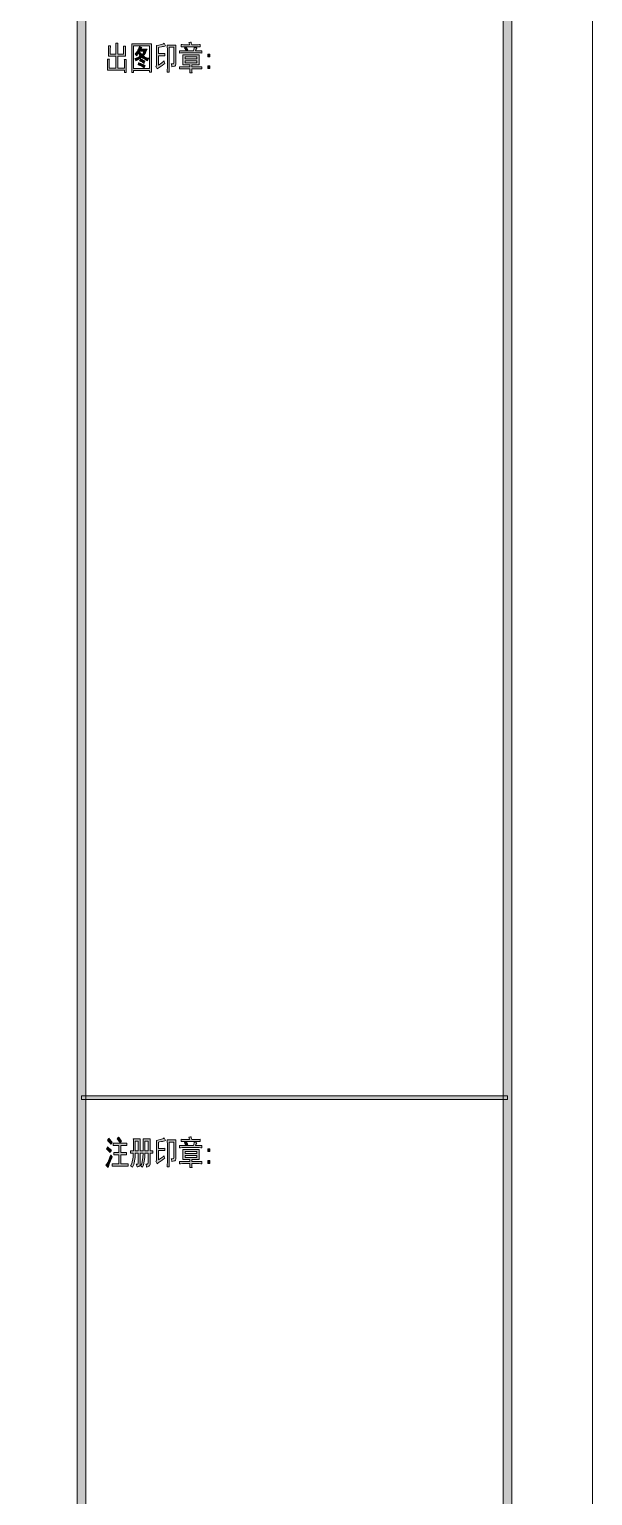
# Model space of a CAD drawing. Header units: millimetres. Extents: x 0 to 829, y 0 to 586.
# Drawn here: x 763.9 to 829.2, y 246.1 to 416 of the extents above; entities that cross this region are included whole.
import ezdxf

# ---------------------------------------------------------------- set-up
doc = ezdxf.new("R2010")
doc.units = ezdxf.units.MM

msp = doc.modelspace()

# ---------------------------------------------------------------- hatches: boundary and pattern name
h = msp.add_hatch(color=0)
h.dxf.hatch_style = 2
h.paths.add_polyline_path([(819.788528, 9.36625), (818.80075, 10.3505), (818.80075, 575.281778), (819.788528, 576.266028)])
h = msp.add_hatch(color=0)
h.dxf.hatch_style = 2
h.paths.add_polyline_path([(770.449028, 9.860139), (769.464778, 9.860139), (769.464778, 575.772139), (770.449028, 575.772139)])
h = msp.add_hatch(color=0)
h.dxf.hatch_style = 2
h.paths.add_polyline_path([(782.651611, 414.499778), (782.679833, 414.418639), (782.718639, 414.270472), (782.729222, 414.203444), (783.385389, 414.203444), (783.463, 414.203444), (783.62175, 414.2105), (783.706417, 414.217556), (783.706417, 413.952972), (783.62175, 413.960028), (783.466528, 413.967083), (783.395972, 413.967083), (781.8755, 413.967083), (781.773194, 413.967083), (781.586222, 413.960028), (781.4945, 413.952972), (781.4945, 414.217556), (781.607389, 414.2105), (781.790833, 414.203444), (781.861389, 414.203444), (782.461111, 414.203444), (782.461111, 414.238722), (782.432889, 414.365722), (782.408194, 414.453917), (782.457583, 414.468028), (782.577528, 414.492722)])
h = msp.add_hatch(color=0)
h.dxf.hatch_style = 2
h.paths.add_polyline_path([(773.313583, 414.055278), (773.306528, 413.960028), (773.303, 413.780111), (773.303, 413.698972), (773.303, 413.106306), (773.955639, 413.106306), (773.955639, 413.981194), (773.955639, 414.0835), (773.952111, 414.291639), (773.945056, 414.393944), (774.177889, 414.393944), (774.174361, 414.30575), (774.167306, 414.097611), (774.167306, 413.981194), (774.167306, 413.106306), (774.834056, 413.106306), (774.834056, 413.656639), (774.834056, 413.773056), (774.827, 413.967083), (774.823472, 414.041167), (775.056306, 414.041167), (775.04925, 413.967083), (775.045722, 413.766), (775.045722, 413.639), (775.045722, 413.240361), (775.045722, 413.123944), (775.04925, 412.929917), (775.056306, 412.855833), (774.167306, 412.855833), (774.167306, 411.494111), (774.932833, 411.494111), (774.932833, 412.115), (774.932833, 412.227889), (774.929306, 412.418389), (774.92225, 412.499528), (775.155083, 412.499528), (775.151556, 412.418389), (775.1445, 412.234944), (775.1445, 412.129111), (775.1445, 411.462361), (775.1445, 411.317722), (775.151556, 411.070778), (775.155083, 410.975528), (774.932833, 410.975528), (774.932833, 411.243639), (772.957278, 411.243639), (772.964333, 411.331833), (772.967861, 411.547028), (772.967861, 411.6705), (772.967861, 412.115), (772.967861, 412.242), (772.964333, 412.439556), (772.957278, 412.513639), (773.190111, 412.513639), (773.186583, 412.439556), (773.179528, 412.242), (773.179528, 412.115), (773.179528, 411.494111), (773.955639, 411.494111), (773.955639, 412.855833), (773.08075, 412.855833), (773.084278, 412.929917), (773.091333, 413.113361), (773.091333, 413.22625), (773.091333, 413.684861), (773.091333, 413.780111), (773.084278, 413.967083), (773.08075, 414.055278)])
h = msp.add_hatch(color=0)
h.paths.add_polyline_path([(778.076083, 414.30575), (778.072556, 414.122306), (778.0655, 413.713083), (778.0655, 413.490833), (778.0655, 411.906861), (778.0655, 411.677556), (778.072556, 411.226), (778.076083, 411.00375), (777.853833, 411.00375), (777.853833, 411.197778), (776.00175, 411.197778), (776.00175, 410.975528), (775.7795, 410.975528), (775.783028, 411.204833), (775.790083, 411.677556), (775.790083, 411.9245), (775.790083, 413.490833), (775.790083, 413.706028), (775.783028, 414.11525), (775.7795, 414.30575)])
h.paths.add_polyline_path([(777.853833, 411.44825), (777.853833, 414.069389), (776.00175, 414.069389), (776.00175, 411.44825)])
h = msp.add_hatch(color=0)
h.paths.add_polyline_path([(776.933083, 413.878889), (776.897806, 413.833028), (776.837833, 413.737778), (776.809611, 413.684861), (777.553972, 413.684861), (777.532806, 413.617833), (777.458722, 413.455556), (777.409333, 413.360306), (777.359944, 413.261528), (777.204722, 413.032222), (777.098889, 412.901694), (777.264694, 412.788806), (777.592778, 412.65475), (777.755056, 412.633583), (777.71625, 412.566556), (777.649222, 412.425444), (777.621, 412.351361), (777.416389, 412.4325), (777.070667, 412.633583), (776.933083, 412.753528), (776.770806, 412.612417), (776.428611, 412.404278), (776.245167, 412.33725), (776.227528, 412.404278), (776.167556, 412.531278), (776.121694, 412.587722), (776.298083, 412.626528), (776.626167, 412.78175), (776.777861, 412.901694), (776.70025, 412.996944), (776.587361, 413.159222), (776.555611, 413.22625), (776.506222, 413.152167), (776.400389, 413.004), (776.343944, 412.929917), (776.305139, 412.989889), (776.220472, 413.078083), (776.178139, 413.106306), (776.273389, 413.212139), (776.432139, 413.444972), (776.499167, 413.5755), (776.566194, 413.7025), (776.661444, 413.921222), (776.689667, 414.009417), (776.742583, 413.974139), (776.866056, 413.907111)])
h.paths.add_polyline_path([(776.664972, 413.402639), (776.749639, 413.279167), (776.894278, 413.09925), (776.95425, 413.049861), (777.028333, 413.123944), (777.158861, 413.3215), (777.222361, 413.4485), (776.689667, 413.4485)])
h = msp.add_hatch(color=0)
h.dxf.hatch_style = 2
h.paths.add_polyline_path([(779.62125, 412.012694), (779.508361, 411.945667), (779.289639, 411.801028), (779.180278, 411.723417), (779.074444, 411.645806), (778.848667, 411.48), (778.73225, 411.388278), (778.693444, 411.472944), (778.615833, 411.621111), (778.577028, 411.684611), (778.60525, 411.709306), (778.644056, 411.811611), (778.654639, 411.89275), (778.654639, 413.4485), (778.654639, 413.663694), (778.647583, 413.98825), (778.644056, 414.097611), (778.704028, 414.097611), (778.915694, 414.139944), (779.070917, 414.182278), (779.222611, 414.221083), (779.448389, 414.319861), (779.518944, 414.379833), (779.55775, 414.298694), (779.645944, 414.143472), (779.698861, 414.069389), (779.624778, 414.048222), (779.444861, 414.002361), (779.3355, 413.981194), (779.229667, 413.960028), (778.996833, 413.914167), (778.876889, 413.893), (778.876889, 413.166278), (779.141472, 413.166278), (779.247306, 413.166278), (779.480139, 413.173333), (779.607139, 413.180389), (779.607139, 412.915806), (779.490722, 412.922861), (779.257889, 412.929917), (779.141472, 412.929917), (778.876889, 412.929917), (778.876889, 411.832778), (779.120306, 411.998583), (779.451917, 412.242), (779.543639, 412.323139), (779.554222, 412.242), (779.593028, 412.086778)])
h = msp.add_hatch(color=0)
h.dxf.hatch_style = 2
h.paths.add_polyline_path([(780.884194, 414.157583), (780.880667, 414.002361), (780.873611, 413.691917), (780.873611, 413.536694), (780.873611, 412.100889), (780.873611, 411.966833), (780.838333, 411.801028), (780.803056, 411.769278), (780.767778, 411.734), (780.580806, 411.6705), (780.429111, 411.642278), (780.425583, 411.730472), (780.376194, 411.89275), (780.330333, 411.966833), (780.400889, 411.966833), (780.520833, 411.973889), (780.563167, 411.980944), (780.609028, 411.988), (780.658417, 412.055028), (780.661944, 412.115), (780.661944, 413.907111), (780.108083, 413.907111), (780.108083, 411.0355), (779.896417, 411.0355), (779.903472, 411.218944), (779.907, 411.603472), (779.907, 411.804556), (779.907, 413.490833), (779.907, 413.656639), (779.903472, 413.98825), (779.896417, 414.157583)])
h = msp.add_hatch(color=0)
h.dxf.hatch_style = 2
h.paths.add_polyline_path([(783.473583, 413.490833), (783.582944, 413.490833), (783.801667, 413.501417), (783.903972, 413.508472), (783.903972, 413.240361), (783.801667, 413.247417), (783.582944, 413.254472), (783.473583, 413.254472), (781.730861, 413.254472), (781.625028, 413.254472), (781.413361, 413.247417), (781.307528, 413.240361), (781.307528, 413.508472), (781.416889, 413.501417), (781.628556, 413.490833), (781.730861, 413.490833), (782.930306, 413.490833), (782.972639, 413.631944), (783.022028, 413.840083), (783.029083, 413.907111), (783.089056, 413.893), (783.24075, 413.854194), (783.328944, 413.833028), (783.307778, 413.794222), (783.261917, 413.709556), (783.24075, 413.663694), (783.216056, 413.614306), (783.184306, 413.529639), (783.173722, 413.490833)])
h = msp.add_hatch(color=0)
h.paths.add_polyline_path([(783.582944, 413.032222), (783.579417, 412.877), (783.572361, 412.580667), (783.572361, 412.439556), (783.572361, 412.309028), (783.579417, 412.026806), (783.582944, 411.878639), (782.750389, 411.878639), (782.750389, 411.642278), (783.463, 411.642278), (783.565306, 411.642278), (783.794611, 411.649333), (783.918083, 411.656389), (783.918083, 411.388278), (783.801667, 411.398861), (783.572361, 411.405917), (783.463, 411.405917), (782.750389, 411.405917), (782.750389, 411.293028), (782.757444, 411.070778), (782.760972, 410.961417), (782.496389, 410.961417), (782.499917, 411.070778), (782.506972, 411.293028), (782.506972, 411.405917), (781.752028, 411.405917), (781.663833, 411.405917), (781.441583, 411.398861), (781.307528, 411.388278), (781.307528, 411.656389), (781.434528, 411.649333), (781.65325, 411.642278), (781.741444, 411.642278), (782.506972, 411.642278), (782.506972, 411.878639), (781.706167, 411.878639), (781.713222, 412.026806), (781.71675, 412.316083), (781.71675, 412.457194), (781.71675, 412.598306), (781.713222, 412.884056), (781.706167, 413.032222)])
h.paths.add_polyline_path([(783.339528, 412.5595), (783.339528, 412.795861), (781.953111, 412.795861), (781.953111, 412.5595)])
h.paths.add_polyline_path([(783.339528, 412.115), (783.339528, 412.33725), (781.953111, 412.33725), (781.953111, 412.115)])
h = msp.add_hatch(color=0)
h.dxf.hatch_style = 2
h.paths.add_polyline_path([(781.896667, 413.818917), (781.946056, 413.840083), (782.062472, 413.885944), (782.1295, 413.907111), (782.16125, 413.833028), (782.235333, 413.684861), (782.274139, 413.610778), (782.207111, 413.589611), (782.090694, 413.54375), (782.041306, 413.522583), (782.0025, 413.603722), (781.928417, 413.751889)])
h = msp.add_hatch(color=0)
h.dxf.hatch_style = 2
h.paths.add_polyline_path([(784.838833, 412.795861), (784.581306, 412.795861), (784.581306, 413.123944), (784.838833, 413.123944)])
h = msp.add_hatch(color=0)
h.dxf.hatch_style = 2
h.paths.add_polyline_path([(776.587361, 412.115), (776.834306, 412.01975), (777.197667, 411.857472), (777.321139, 411.790444), (777.292917, 411.730472), (777.236472, 411.603472), (777.211778, 411.536444), (776.982472, 411.663444), (776.633222, 411.825722), (776.50975, 411.864528), (776.534444, 411.9245), (776.57325, 412.047972)])
h = msp.add_hatch(color=0)
h.dxf.hatch_style = 2
h.paths.add_polyline_path([(776.799028, 412.573611), (776.989528, 412.471306), (777.243528, 412.33725), (777.310556, 412.309028), (777.282333, 412.249056), (777.232944, 412.115), (777.211778, 412.040917), (777.021278, 412.160861), (776.767278, 412.309028), (776.70025, 412.33725), (776.728472, 412.390167), (776.777861, 412.506583)])
h = msp.add_hatch(color=0)
h.dxf.hatch_style = 2
h.paths.add_polyline_path([(784.838833, 411.434139), (784.581306, 411.434139), (784.581306, 411.758694), (784.838833, 411.758694)])
h = msp.add_hatch(color=0)
h.dxf.hatch_style = 2
h.paths.add_polyline_path([(769.958667, 291.990639), (769.958667, 292.413972), (819.294639, 292.413972), (819.294639, 291.990639)])
h = msp.add_hatch(color=0)
h.dxf.hatch_style = 2
h.paths.add_polyline_path([(773.1125, 287.506833), (773.246556, 287.372778), (773.451167, 287.136417), (773.52525, 287.034111), (773.472333, 286.981194), (773.394722, 286.871833), (773.370028, 286.811861), (773.274778, 286.960028), (773.070167, 287.196389), (772.957278, 287.284583), (772.996083, 287.3375), (773.073694, 287.446861)])
h = msp.add_hatch(color=0)
h.dxf.hatch_style = 2
h.paths.add_polyline_path([(774.089694, 287.4645), (774.1285, 287.499778), (774.206111, 287.587972), (774.244917, 287.640889), (774.319, 287.55975), (774.495389, 287.323389), (774.601222, 287.168167), (774.555361, 287.122306), (774.467167, 287.027056), (774.424833, 286.974139), (774.329583, 287.129361), (774.163778, 287.372778)])
h = msp.add_hatch(color=0)
h.paths.add_polyline_path([(776.767278, 287.446861), (776.760222, 287.3375), (776.756694, 287.069389), (776.756694, 286.914167), (776.756694, 286.042806), (777.098889, 286.042806), (777.098889, 286.928278), (777.098889, 287.069389), (777.095361, 287.330444), (777.088306, 287.446861), (777.910278, 287.446861), (777.903222, 287.344556), (777.899694, 287.076444), (777.899694, 286.914167), (777.899694, 286.042806), (777.977306, 286.042806), (778.143111, 286.049861), (778.231306, 286.056917), (778.231306, 285.774694), (778.136056, 285.78175), (777.97025, 285.788806), (777.899694, 285.788806), (777.899694, 284.635222), (777.899694, 284.501167), (777.857361, 284.335361), (777.815028, 284.303611), (777.772694, 284.268333), (777.613944, 284.204833), (777.497528, 284.176611), (777.486944, 284.271861), (777.437556, 284.441194), (777.39875, 284.515278), (777.472833, 284.515278), (777.575139, 284.525861), (777.603361, 284.532917), (777.635111, 284.539972), (777.677444, 284.621111), (777.688028, 284.695194), (777.688028, 285.788806), (777.299972, 285.788806), (777.289389, 285.270222), (777.14475, 284.451778), (777.010694, 284.148389), (776.964833, 284.204833), (776.859, 284.285972), (776.799028, 284.310667), (776.933083, 284.547028), (777.077722, 285.287861), (777.088306, 285.788806), (776.756694, 285.788806), (776.756694, 284.547028), (776.756694, 284.434139), (776.703778, 284.303611), (776.650861, 284.278917), (776.597944, 284.25775), (776.470944, 284.211889), (776.400389, 284.190722), (776.38275, 284.264806), (776.333361, 284.427083), (776.298083, 284.515278), (776.365111, 284.515278), (776.456833, 284.518806), (776.481528, 284.525861), (776.506222, 284.529389), (776.537972, 284.589361), (776.545028, 284.649333), (776.545028, 285.788806), (776.188722, 285.788806), (776.178139, 285.287861), (776.022917, 284.472944), (775.878278, 284.1625), (775.828889, 284.211889), (775.716, 284.285972), (775.656028, 284.310667), (775.804194, 284.582306), (775.959417, 285.323139), (775.966472, 285.788806), (775.895917, 285.788806), (775.723056, 285.78175), (775.62075, 285.774694), (775.62075, 286.056917), (775.716, 286.049861), (775.895917, 286.042806), (775.977056, 286.042806), (775.977056, 286.900056), (775.977056, 287.062333), (775.973528, 287.3375), (775.966472, 287.446861)])
h.paths.add_polyline_path([(777.688028, 286.042806), (777.688028, 287.182278), (777.310556, 287.182278), (777.310556, 286.042806)])
h.paths.add_polyline_path([(776.545028, 286.042806), (776.545028, 287.182278), (776.188722, 287.182278), (776.188722, 286.042806)])
h = msp.add_hatch(color=0)
h.dxf.hatch_style = 2
h.paths.add_polyline_path([(779.62125, 285.182028), (779.508361, 285.115), (779.289639, 284.970361), (779.180278, 284.89275), (779.074444, 284.815139), (778.848667, 284.649333), (778.73225, 284.561139), (778.693444, 284.642278), (778.615833, 284.790444), (778.577028, 284.857472), (778.60525, 284.878639), (778.644056, 284.984472), (778.654639, 285.065611), (778.654639, 286.617833), (778.654639, 286.833028), (778.647583, 287.161111), (778.644056, 287.270472), (778.704028, 287.270472), (778.915694, 287.312806), (779.070917, 287.351611), (779.222611, 287.393944), (779.448389, 287.492722), (779.518944, 287.552694), (779.55775, 287.471556), (779.645944, 287.316333), (779.698861, 287.24225), (779.624778, 287.217556), (779.444861, 287.175222), (779.3355, 287.150528), (779.229667, 287.129361), (778.996833, 287.087028), (778.876889, 287.062333), (778.876889, 286.339139), (779.141472, 286.339139), (779.247306, 286.339139), (779.480139, 286.346194), (779.607139, 286.35325), (779.607139, 286.085139), (779.490722, 286.092194), (779.257889, 286.09925), (779.141472, 286.09925), (778.876889, 286.09925), (778.876889, 285.005639), (779.120306, 285.167917), (779.451917, 285.411333), (779.543639, 285.492472), (779.554222, 285.411333), (779.593028, 285.256111)])
h = msp.add_hatch(color=0)
h.dxf.hatch_style = 2
h.paths.add_polyline_path([(780.884194, 287.330444), (780.880667, 287.175222), (780.873611, 286.864778), (780.873611, 286.709556), (780.873611, 285.270222), (780.873611, 285.139694), (780.838333, 284.970361), (780.803056, 284.938611), (780.767778, 284.906861), (780.580806, 284.843361), (780.429111, 284.811611), (780.425583, 284.903333), (780.376194, 285.065611), (780.330333, 285.139694), (780.400889, 285.139694), (780.520833, 285.14675), (780.563167, 285.153806), (780.609028, 285.160861), (780.658417, 285.227889), (780.661944, 285.287861), (780.661944, 287.076444), (780.108083, 287.076444), (780.108083, 284.204833), (779.896417, 284.204833), (779.903472, 284.391806), (779.907, 284.776333), (779.907, 284.977417), (779.907, 286.663694), (779.907, 286.825972), (779.903472, 287.161111), (779.896417, 287.330444)])
h = msp.add_hatch(color=0)
h.dxf.hatch_style = 2
h.paths.add_polyline_path([(782.651611, 287.669111), (782.679833, 287.587972), (782.718639, 287.439806), (782.729222, 287.372778), (783.385389, 287.372778), (783.463, 287.372778), (783.62175, 287.379833), (783.706417, 287.390417), (783.706417, 287.122306), (783.62175, 287.129361), (783.466528, 287.136417), (783.395972, 287.136417), (781.8755, 287.136417), (781.773194, 287.136417), (781.586222, 287.129361), (781.4945, 287.122306), (781.4945, 287.390417), (781.607389, 287.379833), (781.790833, 287.372778), (781.861389, 287.372778), (782.461111, 287.372778), (782.461111, 287.411583), (782.432889, 287.538583), (782.408194, 287.626778), (782.457583, 287.640889), (782.577528, 287.662056)])
h = msp.add_hatch(color=0)
h.dxf.hatch_style = 2
h.paths.add_polyline_path([(773.52525, 285.376056), (773.46175, 285.242), (773.327694, 284.906861), (773.253611, 284.70225), (773.176, 284.497639), (773.073694, 284.211889), (773.045472, 284.13075), (772.992556, 284.204833), (772.869083, 284.331833), (772.802056, 284.38475), (772.862028, 284.458833), (773.003139, 284.712833), (773.08075, 284.89275), (773.158361, 285.076194), (773.295944, 285.428972), (773.355917, 285.598306), (773.394722, 285.531278), (773.479389, 285.418389)])
h = msp.add_hatch(color=0)
h.dxf.hatch_style = 2
h.paths.add_polyline_path([(772.978444, 286.515528), (773.108972, 286.402639), (773.33475, 286.205083), (773.433528, 286.116889), (773.401778, 286.063972), (773.331222, 285.929917), (773.292417, 285.848778), (773.186583, 285.975778), (772.964333, 286.190972), (772.847917, 286.279167), (772.879667, 286.3215), (772.946694, 286.441444)])
h = msp.add_hatch(color=0)
h.dxf.hatch_style = 2
h.paths.add_polyline_path([(774.735278, 286.928278), (774.841111, 286.928278), (775.084528, 286.938861), (775.222111, 286.945917), (775.222111, 286.663694), (775.073944, 286.67075), (774.834056, 286.677806), (774.745861, 286.677806), (774.523611, 286.677806), (774.523611, 285.862889), (774.735278, 285.862889), (774.827, 285.862889), (775.04925, 285.869944), (775.179778, 285.880528), (775.179778, 285.598306), (775.056306, 285.605361), (774.834056, 285.612417), (774.735278, 285.612417), (774.523611, 285.612417), (774.523611, 284.532917), (774.802306, 284.532917), (774.932833, 284.532917), (775.211528, 284.539972), (775.356167, 284.547028), (775.356167, 284.264806), (775.211528, 284.271861), (774.939889, 284.278917), (774.812889, 284.278917), (774.0015, 284.278917), (773.856861, 284.278917), (773.616972, 284.271861), (773.52525, 284.264806), (773.52525, 284.547028), (773.613444, 284.539972), (773.856861, 284.532917), (774.012083, 284.532917), (774.301361, 284.532917), (774.301361, 285.612417), (774.124972, 285.612417), (774.019139, 285.612417), (773.818056, 285.605361), (773.722806, 285.598306), (773.722806, 285.880528), (773.818056, 285.869944), (774.022667, 285.862889), (774.135556, 285.862889), (774.301361, 285.862889), (774.301361, 286.677806), (774.089694, 286.677806), (773.980333, 286.677806), (773.758083, 286.67075), (773.645194, 286.663694), (773.645194, 286.945917), (773.758083, 286.938861), (773.983861, 286.928278), (774.100278, 286.928278)])
h = msp.add_hatch(color=0)
h.dxf.hatch_style = 2
h.paths.add_polyline_path([(783.473583, 286.663694), (783.582944, 286.663694), (783.801667, 286.67075), (783.903972, 286.677806), (783.903972, 286.413222), (783.801667, 286.420278), (783.582944, 286.427333), (783.473583, 286.427333), (781.730861, 286.427333), (781.625028, 286.427333), (781.413361, 286.420278), (781.307528, 286.413222), (781.307528, 286.677806), (781.416889, 286.67075), (781.628556, 286.663694), (781.730861, 286.663694), (782.930306, 286.663694), (782.972639, 286.804806), (783.022028, 287.012944), (783.029083, 287.076444), (783.089056, 287.062333), (783.24075, 287.027056), (783.328944, 287.002361), (783.307778, 286.967083), (783.261917, 286.882417), (783.24075, 286.833028), (783.216056, 286.787167), (783.184306, 286.698972), (783.173722, 286.663694)])
h = msp.add_hatch(color=0)
h.paths.add_polyline_path([(783.582944, 286.205083), (783.579417, 286.049861), (783.572361, 285.753528), (783.572361, 285.612417), (783.572361, 285.478361), (783.579417, 285.196139), (783.582944, 285.0515), (782.750389, 285.0515), (782.750389, 284.811611), (783.463, 284.811611), (783.565306, 284.811611), (783.794611, 284.818667), (783.918083, 284.82925), (783.918083, 284.561139), (783.801667, 284.568194), (783.572361, 284.57525), (783.463, 284.57525), (782.750389, 284.57525), (782.750389, 284.465889), (782.757444, 284.243639), (782.760972, 284.13075), (782.496389, 284.13075), (782.499917, 284.243639), (782.506972, 284.465889), (782.506972, 284.57525), (781.752028, 284.57525), (781.663833, 284.57525), (781.441583, 284.568194), (781.307528, 284.561139), (781.307528, 284.82925), (781.434528, 284.818667), (781.65325, 284.811611), (781.741444, 284.811611), (782.506972, 284.811611), (782.506972, 285.0515), (781.706167, 285.0515), (781.713222, 285.196139), (781.71675, 285.485417), (781.71675, 285.626528), (781.71675, 285.767639), (781.713222, 286.056917), (781.706167, 286.205083)])
h.paths.add_polyline_path([(783.339528, 285.732361), (783.339528, 285.968722), (781.953111, 285.968722), (781.953111, 285.732361)])
h.paths.add_polyline_path([(783.339528, 285.287861), (783.339528, 285.510111), (781.953111, 285.510111), (781.953111, 285.287861)])
h = msp.add_hatch(color=0)
h.dxf.hatch_style = 2
h.paths.add_polyline_path([(781.896667, 286.98825), (781.946056, 287.012944), (782.062472, 287.055278), (782.1295, 287.076444), (782.16125, 287.002361), (782.235333, 286.854194), (782.274139, 286.783639), (782.207111, 286.758944), (782.090694, 286.716611), (782.041306, 286.691917), (782.0025, 286.773056), (781.928417, 286.921222)])
h = msp.add_hatch(color=0)
h.dxf.hatch_style = 2
h.paths.add_polyline_path([(784.838833, 285.968722), (784.581306, 285.968722), (784.581306, 286.293278), (784.838833, 286.293278)])
h = msp.add_hatch(color=0)
h.dxf.hatch_style = 2
h.paths.add_polyline_path([(784.838833, 284.607), (784.581306, 284.607), (784.581306, 284.931556), (784.838833, 284.931556)])

# ---------------------------------------------------------------- linework, layer by layer
at = {"color": 0, "lineweight": 0}
for points in [[(0, 0), (0, 585.632278), (829.154778, 585.632278), (829.154778, 0)], [(819.788528, 9.36625), (818.80075, 10.3505), (818.80075, 575.281778), (819.788528, 576.266028)], [(770.449028, 9.860139), (769.464778, 9.860139), (769.464778, 575.772139), (770.449028, 575.772139)], [(782.651611, 414.499778), (782.679833, 414.418639), (782.718639, 414.270472), (782.729222, 414.203444), (783.385389, 414.203444), (783.463, 414.203444), (783.62175, 414.2105), (783.706417, 414.217556), (783.706417, 413.952972), (783.62175, 413.960028), (783.466528, 413.967083), (783.395972, 413.967083), (781.8755, 413.967083), (781.773194, 413.967083), (781.586222, 413.960028), (781.4945, 413.952972), (781.4945, 414.217556), (781.607389, 414.2105), (781.790833, 414.203444), (781.861389, 414.203444), (782.461111, 414.203444), (782.461111, 414.238722), (782.432889, 414.365722), (782.408194, 414.453917), (782.457583, 414.468028), (782.577528, 414.492722)], [(773.313583, 414.055278), (773.306528, 413.960028), (773.303, 413.780111), (773.303, 413.698972), (773.303, 413.106306), (773.955639, 413.106306), (773.955639, 413.981194), (773.955639, 414.0835), (773.952111, 414.291639), (773.945056, 414.393944), (774.177889, 414.393944), (774.174361, 414.30575), (774.167306, 414.097611), (774.167306, 413.981194), (774.167306, 413.106306), (774.834056, 413.106306), (774.834056, 413.656639), (774.834056, 413.773056), (774.827, 413.967083), (774.823472, 414.041167), (775.056306, 414.041167), (775.04925, 413.967083), (775.045722, 413.766), (775.045722, 413.639), (775.045722, 413.240361), (775.045722, 413.123944), (775.04925, 412.929917), (775.056306, 412.855833), (774.167306, 412.855833), (774.167306, 411.494111), (774.932833, 411.494111), (774.932833, 412.115), (774.932833, 412.227889), (774.929306, 412.418389), (774.92225, 412.499528), (775.155083, 412.499528), (775.151556, 412.418389), (775.1445, 412.234944), (775.1445, 412.129111), (775.1445, 411.462361), (775.1445, 411.317722), (775.151556, 411.070778), (775.155083, 410.975528), (774.932833, 410.975528), (774.932833, 411.243639), (772.957278, 411.243639), (772.964333, 411.331833), (772.967861, 411.547028), (772.967861, 411.6705), (772.967861, 412.115), (772.967861, 412.242), (772.964333, 412.439556), (772.957278, 412.513639), (773.190111, 412.513639), (773.186583, 412.439556), (773.179528, 412.242), (773.179528, 412.115), (773.179528, 411.494111), (773.955639, 411.494111), (773.955639, 412.855833), (773.08075, 412.855833), (773.084278, 412.929917), (773.091333, 413.113361), (773.091333, 413.22625), (773.091333, 413.684861), (773.091333, 413.780111), (773.084278, 413.967083), (773.08075, 414.055278)], [(778.076083, 414.30575), (778.072556, 414.122306), (778.0655, 413.713083), (778.0655, 413.490833), (778.0655, 411.906861), (778.0655, 411.677556), (778.072556, 411.226), (778.076083, 411.00375), (777.853833, 411.00375), (777.853833, 411.197778), (776.00175, 411.197778), (776.00175, 410.975528), (775.7795, 410.975528), (775.783028, 411.204833), (775.790083, 411.677556), (775.790083, 411.9245), (775.790083, 413.490833), (775.790083, 413.706028), (775.783028, 414.11525), (775.7795, 414.30575)], [(777.853833, 411.44825), (777.853833, 414.069389), (776.00175, 414.069389), (776.00175, 411.44825)], [(776.933083, 413.878889), (776.897806, 413.833028), (776.837833, 413.737778), (776.809611, 413.684861), (777.553972, 413.684861), (777.532806, 413.617833), (777.458722, 413.455556), (777.409333, 413.360306), (777.359944, 413.261528), (777.204722, 413.032222), (777.098889, 412.901694), (777.264694, 412.788806), (777.592778, 412.65475), (777.755056, 412.633583), (777.71625, 412.566556), (777.649222, 412.425444), (777.621, 412.351361), (777.416389, 412.4325), (777.070667, 412.633583), (776.933083, 412.753528), (776.770806, 412.612417), (776.428611, 412.404278), (776.245167, 412.33725), (776.227528, 412.404278), (776.167556, 412.531278), (776.121694, 412.587722), (776.298083, 412.626528), (776.626167, 412.78175), (776.777861, 412.901694), (776.70025, 412.996944), (776.587361, 413.159222), (776.555611, 413.22625), (776.506222, 413.152167), (776.400389, 413.004), (776.343944, 412.929917), (776.305139, 412.989889), (776.220472, 413.078083), (776.178139, 413.106306), (776.273389, 413.212139), (776.432139, 413.444972), (776.499167, 413.5755), (776.566194, 413.7025), (776.661444, 413.921222), (776.689667, 414.009417), (776.742583, 413.974139), (776.866056, 413.907111)], [(776.664972, 413.402639), (776.749639, 413.279167), (776.894278, 413.09925), (776.95425, 413.049861), (777.028333, 413.123944), (777.158861, 413.3215), (777.222361, 413.4485), (776.689667, 413.4485)], [(779.62125, 412.012694), (779.508361, 411.945667), (779.289639, 411.801028), (779.180278, 411.723417), (779.074444, 411.645806), (778.848667, 411.48), (778.73225, 411.388278), (778.693444, 411.472944), (778.615833, 411.621111), (778.577028, 411.684611), (778.60525, 411.709306), (778.644056, 411.811611), (778.654639, 411.89275), (778.654639, 413.4485), (778.654639, 413.663694), (778.647583, 413.98825), (778.644056, 414.097611), (778.704028, 414.097611), (778.915694, 414.139944), (779.070917, 414.182278), (779.222611, 414.221083), (779.448389, 414.319861), (779.518944, 414.379833), (779.55775, 414.298694), (779.645944, 414.143472), (779.698861, 414.069389), (779.624778, 414.048222), (779.444861, 414.002361), (779.3355, 413.981194), (779.229667, 413.960028), (778.996833, 413.914167), (778.876889, 413.893), (778.876889, 413.166278), (779.141472, 413.166278), (779.247306, 413.166278), (779.480139, 413.173333), (779.607139, 413.180389), (779.607139, 412.915806), (779.490722, 412.922861), (779.257889, 412.929917), (779.141472, 412.929917), (778.876889, 412.929917), (778.876889, 411.832778), (779.120306, 411.998583), (779.451917, 412.242), (779.543639, 412.323139), (779.554222, 412.242), (779.593028, 412.086778)], [(780.884194, 414.157583), (780.880667, 414.002361), (780.873611, 413.691917), (780.873611, 413.536694), (780.873611, 412.100889), (780.873611, 411.966833), (780.838333, 411.801028), (780.803056, 411.769278), (780.767778, 411.734), (780.580806, 411.6705), (780.429111, 411.642278), (780.425583, 411.730472), (780.376194, 411.89275), (780.330333, 411.966833), (780.400889, 411.966833), (780.520833, 411.973889), (780.563167, 411.980944), (780.609028, 411.988), (780.658417, 412.055028), (780.661944, 412.115), (780.661944, 413.907111), (780.108083, 413.907111), (780.108083, 411.0355), (779.896417, 411.0355), (779.903472, 411.218944), (779.907, 411.603472), (779.907, 411.804556), (779.907, 413.490833), (779.907, 413.656639), (779.903472, 413.98825), (779.896417, 414.157583)], [(783.473583, 413.490833), (783.582944, 413.490833), (783.801667, 413.501417), (783.903972, 413.508472), (783.903972, 413.240361), (783.801667, 413.247417), (783.582944, 413.254472), (783.473583, 413.254472), (781.730861, 413.254472), (781.625028, 413.254472), (781.413361, 413.247417), (781.307528, 413.240361), (781.307528, 413.508472), (781.416889, 413.501417), (781.628556, 413.490833), (781.730861, 413.490833), (782.930306, 413.490833), (782.972639, 413.631944), (783.022028, 413.840083), (783.029083, 413.907111), (783.089056, 413.893), (783.24075, 413.854194), (783.328944, 413.833028), (783.307778, 413.794222), (783.261917, 413.709556), (783.24075, 413.663694), (783.216056, 413.614306), (783.184306, 413.529639), (783.173722, 413.490833)], [(783.582944, 413.032222), (783.579417, 412.877), (783.572361, 412.580667), (783.572361, 412.439556), (783.572361, 412.309028), (783.579417, 412.026806), (783.582944, 411.878639), (782.750389, 411.878639), (782.750389, 411.642278), (783.463, 411.642278), (783.565306, 411.642278), (783.794611, 411.649333), (783.918083, 411.656389), (783.918083, 411.388278), (783.801667, 411.398861), (783.572361, 411.405917), (783.463, 411.405917), (782.750389, 411.405917), (782.750389, 411.293028), (782.757444, 411.070778), (782.760972, 410.961417), (782.496389, 410.961417), (782.499917, 411.070778), (782.506972, 411.293028), (782.506972, 411.405917), (781.752028, 411.405917), (781.663833, 411.405917), (781.441583, 411.398861), (781.307528, 411.388278), (781.307528, 411.656389), (781.434528, 411.649333), (781.65325, 411.642278), (781.741444, 411.642278), (782.506972, 411.642278), (782.506972, 411.878639), (781.706167, 411.878639), (781.713222, 412.026806), (781.71675, 412.316083), (781.71675, 412.457194), (781.71675, 412.598306), (781.713222, 412.884056), (781.706167, 413.032222)], [(781.896667, 413.818917), (781.946056, 413.840083), (782.062472, 413.885944), (782.1295, 413.907111), (782.16125, 413.833028), (782.235333, 413.684861), (782.274139, 413.610778), (782.207111, 413.589611), (782.090694, 413.54375), (782.041306, 413.522583), (782.0025, 413.603722), (781.928417, 413.751889)], [(784.838833, 412.795861), (784.581306, 412.795861), (784.581306, 413.123944), (784.838833, 413.123944)], [(776.587361, 412.115), (776.834306, 412.01975), (777.197667, 411.857472), (777.321139, 411.790444), (777.292917, 411.730472), (777.236472, 411.603472), (777.211778, 411.536444), (776.982472, 411.663444), (776.633222, 411.825722), (776.50975, 411.864528), (776.534444, 411.9245), (776.57325, 412.047972)], [(776.799028, 412.573611), (776.989528, 412.471306), (777.243528, 412.33725), (777.310556, 412.309028), (777.282333, 412.249056), (777.232944, 412.115), (777.211778, 412.040917), (777.021278, 412.160861), (776.767278, 412.309028), (776.70025, 412.33725), (776.728472, 412.390167), (776.777861, 412.506583)], [(783.339528, 412.5595), (783.339528, 412.795861), (781.953111, 412.795861), (781.953111, 412.5595)], [(783.339528, 412.115), (783.339528, 412.33725), (781.953111, 412.33725), (781.953111, 412.115)], [(784.838833, 411.434139), (784.581306, 411.434139), (784.581306, 411.758694), (784.838833, 411.758694)], [(769.958667, 291.990639), (769.958667, 292.413972), (819.294639, 292.413972), (819.294639, 291.990639)], [(773.1125, 287.506833), (773.246556, 287.372778), (773.451167, 287.136417), (773.52525, 287.034111), (773.472333, 286.981194), (773.394722, 286.871833), (773.370028, 286.811861), (773.274778, 286.960028), (773.070167, 287.196389), (772.957278, 287.284583), (772.996083, 287.3375), (773.073694, 287.446861)], [(774.089694, 287.4645), (774.1285, 287.499778), (774.206111, 287.587972), (774.244917, 287.640889), (774.319, 287.55975), (774.495389, 287.323389), (774.601222, 287.168167), (774.555361, 287.122306), (774.467167, 287.027056), (774.424833, 286.974139), (774.329583, 287.129361), (774.163778, 287.372778)], [(776.767278, 287.446861), (776.760222, 287.3375), (776.756694, 287.069389), (776.756694, 286.914167), (776.756694, 286.042806), (777.098889, 286.042806), (777.098889, 286.928278), (777.098889, 287.069389), (777.095361, 287.330444), (777.088306, 287.446861), (777.910278, 287.446861), (777.903222, 287.344556), (777.899694, 287.076444), (777.899694, 286.914167), (777.899694, 286.042806), (777.977306, 286.042806), (778.143111, 286.049861), (778.231306, 286.056917), (778.231306, 285.774694), (778.136056, 285.78175), (777.97025, 285.788806), (777.899694, 285.788806), (777.899694, 284.635222), (777.899694, 284.501167), (777.857361, 284.335361), (777.815028, 284.303611), (777.772694, 284.268333), (777.613944, 284.204833), (777.497528, 284.176611), (777.486944, 284.271861), (777.437556, 284.441194), (777.39875, 284.515278), (777.472833, 284.515278), (777.575139, 284.525861), (777.603361, 284.532917), (777.635111, 284.539972), (777.677444, 284.621111), (777.688028, 284.695194), (777.688028, 285.788806), (777.299972, 285.788806), (777.289389, 285.270222), (777.14475, 284.451778), (777.010694, 284.148389), (776.964833, 284.204833), (776.859, 284.285972), (776.799028, 284.310667), (776.933083, 284.547028), (777.077722, 285.287861), (777.088306, 285.788806), (776.756694, 285.788806), (776.756694, 284.547028), (776.756694, 284.434139), (776.703778, 284.303611), (776.650861, 284.278917), (776.597944, 284.25775), (776.470944, 284.211889), (776.400389, 284.190722), (776.38275, 284.264806), (776.333361, 284.427083), (776.298083, 284.515278), (776.365111, 284.515278), (776.456833, 284.518806), (776.481528, 284.525861), (776.506222, 284.529389), (776.537972, 284.589361), (776.545028, 284.649333), (776.545028, 285.788806), (776.188722, 285.788806), (776.178139, 285.287861), (776.022917, 284.472944), (775.878278, 284.1625), (775.828889, 284.211889), (775.716, 284.285972), (775.656028, 284.310667), (775.804194, 284.582306), (775.959417, 285.323139), (775.966472, 285.788806), (775.895917, 285.788806), (775.723056, 285.78175), (775.62075, 285.774694), (775.62075, 286.056917), (775.716, 286.049861), (775.895917, 286.042806), (775.977056, 286.042806), (775.977056, 286.900056), (775.977056, 287.062333), (775.973528, 287.3375), (775.966472, 287.446861)], [(776.545028, 286.042806), (776.545028, 287.182278), (776.188722, 287.182278), (776.188722, 286.042806)], [(777.688028, 286.042806), (777.688028, 287.182278), (777.310556, 287.182278), (777.310556, 286.042806)], [(779.62125, 285.182028), (779.508361, 285.115), (779.289639, 284.970361), (779.180278, 284.89275), (779.074444, 284.815139), (778.848667, 284.649333), (778.73225, 284.561139), (778.693444, 284.642278), (778.615833, 284.790444), (778.577028, 284.857472), (778.60525, 284.878639), (778.644056, 284.984472), (778.654639, 285.065611), (778.654639, 286.617833), (778.654639, 286.833028), (778.647583, 287.161111), (778.644056, 287.270472), (778.704028, 287.270472), (778.915694, 287.312806), (779.070917, 287.351611), (779.222611, 287.393944), (779.448389, 287.492722), (779.518944, 287.552694), (779.55775, 287.471556), (779.645944, 287.316333), (779.698861, 287.24225), (779.624778, 287.217556), (779.444861, 287.175222), (779.3355, 287.150528), (779.229667, 287.129361), (778.996833, 287.087028), (778.876889, 287.062333), (778.876889, 286.339139), (779.141472, 286.339139), (779.247306, 286.339139), (779.480139, 286.346194), (779.607139, 286.35325), (779.607139, 286.085139), (779.490722, 286.092194), (779.257889, 286.09925), (779.141472, 286.09925), (778.876889, 286.09925), (778.876889, 285.005639), (779.120306, 285.167917), (779.451917, 285.411333), (779.543639, 285.492472), (779.554222, 285.411333), (779.593028, 285.256111)], [(780.884194, 287.330444), (780.880667, 287.175222), (780.873611, 286.864778), (780.873611, 286.709556), (780.873611, 285.270222), (780.873611, 285.139694), (780.838333, 284.970361), (780.803056, 284.938611), (780.767778, 284.906861), (780.580806, 284.843361), (780.429111, 284.811611), (780.425583, 284.903333), (780.376194, 285.065611), (780.330333, 285.139694), (780.400889, 285.139694), (780.520833, 285.14675), (780.563167, 285.153806), (780.609028, 285.160861), (780.658417, 285.227889), (780.661944, 285.287861), (780.661944, 287.076444), (780.108083, 287.076444), (780.108083, 284.204833), (779.896417, 284.204833), (779.903472, 284.391806), (779.907, 284.776333), (779.907, 284.977417), (779.907, 286.663694), (779.907, 286.825972), (779.903472, 287.161111), (779.896417, 287.330444)], [(782.651611, 287.669111), (782.679833, 287.587972), (782.718639, 287.439806), (782.729222, 287.372778), (783.385389, 287.372778), (783.463, 287.372778), (783.62175, 287.379833), (783.706417, 287.390417), (783.706417, 287.122306), (783.62175, 287.129361), (783.466528, 287.136417), (783.395972, 287.136417), (781.8755, 287.136417), (781.773194, 287.136417), (781.586222, 287.129361), (781.4945, 287.122306), (781.4945, 287.390417), (781.607389, 287.379833), (781.790833, 287.372778), (781.861389, 287.372778), (782.461111, 287.372778), (782.461111, 287.411583), (782.432889, 287.538583), (782.408194, 287.626778), (782.457583, 287.640889), (782.577528, 287.662056)], [(773.52525, 285.376056), (773.46175, 285.242), (773.327694, 284.906861), (773.253611, 284.70225), (773.176, 284.497639), (773.073694, 284.211889), (773.045472, 284.13075), (772.992556, 284.204833), (772.869083, 284.331833), (772.802056, 284.38475), (772.862028, 284.458833), (773.003139, 284.712833), (773.08075, 284.89275), (773.158361, 285.076194), (773.295944, 285.428972), (773.355917, 285.598306), (773.394722, 285.531278), (773.479389, 285.418389)], [(772.978444, 286.515528), (773.108972, 286.402639), (773.33475, 286.205083), (773.433528, 286.116889), (773.401778, 286.063972), (773.331222, 285.929917), (773.292417, 285.848778), (773.186583, 285.975778), (772.964333, 286.190972), (772.847917, 286.279167), (772.879667, 286.3215), (772.946694, 286.441444)], [(774.735278, 286.928278), (774.841111, 286.928278), (775.084528, 286.938861), (775.222111, 286.945917), (775.222111, 286.663694), (775.073944, 286.67075), (774.834056, 286.677806), (774.745861, 286.677806), (774.523611, 286.677806), (774.523611, 285.862889), (774.735278, 285.862889), (774.827, 285.862889), (775.04925, 285.869944), (775.179778, 285.880528), (775.179778, 285.598306), (775.056306, 285.605361), (774.834056, 285.612417), (774.735278, 285.612417), (774.523611, 285.612417), (774.523611, 284.532917), (774.802306, 284.532917), (774.932833, 284.532917), (775.211528, 284.539972), (775.356167, 284.547028), (775.356167, 284.264806), (775.211528, 284.271861), (774.939889, 284.278917), (774.812889, 284.278917), (774.0015, 284.278917), (773.856861, 284.278917), (773.616972, 284.271861), (773.52525, 284.264806), (773.52525, 284.547028), (773.613444, 284.539972), (773.856861, 284.532917), (774.012083, 284.532917), (774.301361, 284.532917), (774.301361, 285.612417), (774.124972, 285.612417), (774.019139, 285.612417), (773.818056, 285.605361), (773.722806, 285.598306), (773.722806, 285.880528), (773.818056, 285.869944), (774.022667, 285.862889), (774.135556, 285.862889), (774.301361, 285.862889), (774.301361, 286.677806), (774.089694, 286.677806), (773.980333, 286.677806), (773.758083, 286.67075), (773.645194, 286.663694), (773.645194, 286.945917), (773.758083, 286.938861), (773.983861, 286.928278), (774.100278, 286.928278)], [(783.473583, 286.663694), (783.582944, 286.663694), (783.801667, 286.67075), (783.903972, 286.677806), (783.903972, 286.413222), (783.801667, 286.420278), (783.582944, 286.427333), (783.473583, 286.427333), (781.730861, 286.427333), (781.625028, 286.427333), (781.413361, 286.420278), (781.307528, 286.413222), (781.307528, 286.677806), (781.416889, 286.67075), (781.628556, 286.663694), (781.730861, 286.663694), (782.930306, 286.663694), (782.972639, 286.804806), (783.022028, 287.012944), (783.029083, 287.076444), (783.089056, 287.062333), (783.24075, 287.027056), (783.328944, 287.002361), (783.307778, 286.967083), (783.261917, 286.882417), (783.24075, 286.833028), (783.216056, 286.787167), (783.184306, 286.698972), (783.173722, 286.663694)], [(783.582944, 286.205083), (783.579417, 286.049861), (783.572361, 285.753528), (783.572361, 285.612417), (783.572361, 285.478361), (783.579417, 285.196139), (783.582944, 285.0515), (782.750389, 285.0515), (782.750389, 284.811611), (783.463, 284.811611), (783.565306, 284.811611), (783.794611, 284.818667), (783.918083, 284.82925), (783.918083, 284.561139), (783.801667, 284.568194), (783.572361, 284.57525), (783.463, 284.57525), (782.750389, 284.57525), (782.750389, 284.465889), (782.757444, 284.243639), (782.760972, 284.13075), (782.496389, 284.13075), (782.499917, 284.243639), (782.506972, 284.465889), (782.506972, 284.57525), (781.752028, 284.57525), (781.663833, 284.57525), (781.441583, 284.568194), (781.307528, 284.561139), (781.307528, 284.82925), (781.434528, 284.818667), (781.65325, 284.811611), (781.741444, 284.811611), (782.506972, 284.811611), (782.506972, 285.0515), (781.706167, 285.0515), (781.713222, 285.196139), (781.71675, 285.485417), (781.71675, 285.626528), (781.71675, 285.767639), (781.713222, 286.056917), (781.706167, 286.205083)], [(781.896667, 286.98825), (781.946056, 287.012944), (782.062472, 287.055278), (782.1295, 287.076444), (782.16125, 287.002361), (782.235333, 286.854194), (782.274139, 286.783639), (782.207111, 286.758944), (782.090694, 286.716611), (782.041306, 286.691917), (782.0025, 286.773056), (781.928417, 286.921222)], [(783.339528, 285.732361), (783.339528, 285.968722), (781.953111, 285.968722), (781.953111, 285.732361)], [(783.339528, 285.287861), (783.339528, 285.510111), (781.953111, 285.510111), (781.953111, 285.287861)], [(784.838833, 285.968722), (784.581306, 285.968722), (784.581306, 286.293278), (784.838833, 286.293278)], [(784.838833, 284.607), (784.581306, 284.607), (784.581306, 284.931556), (784.838833, 284.931556)]]:
    msp.add_lwpolyline(points, close=True, dxfattribs=at)

doc.saveas('drawing.dxf')
